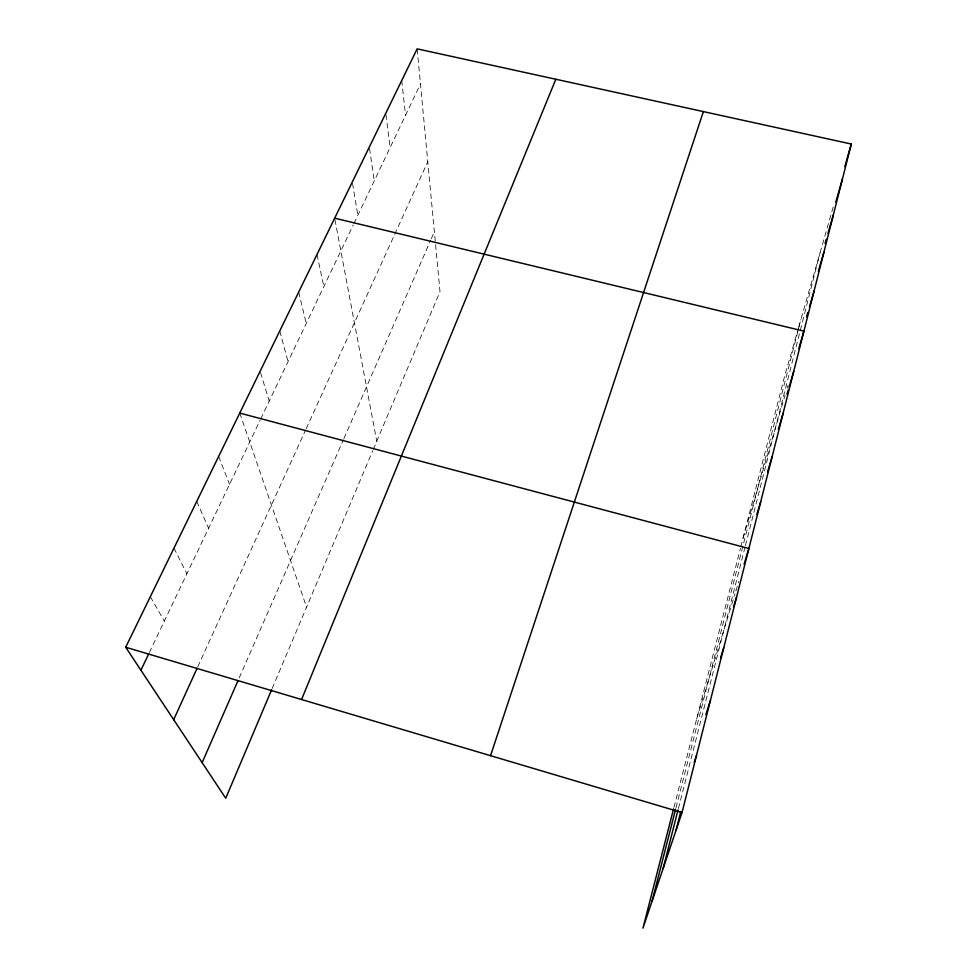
<?xml version="1.0" encoding="UTF-8"?>
<svg xmlns="http://www.w3.org/2000/svg" width="977" height="977" viewBox="0 0 977 977"><rect width="100%" height="100%" fill="white"/><g stroke="black" fill="none" stroke-linecap="round" stroke-linejoin="round"><path stroke-width="0.73" stroke-dasharray="4.88 3.66" d="M678.417 808.504L745.097 546.876M745.463 545.447L820.106 252.64M673.947 807.405L740.456 548.256M740.81 546.827L784.531 376.499L798.453 328.028M675.999 807.637L798.294 329.676M798.661 328.235L800.884 319.552M798.856 326.623L834.065 204.022M743.008 538.303L785.105 395.135M787.157 388.15L787.975 385.365M696.662 718.852L734.997 593.808M735.852 591.012L738.856 581.217M272.192 688.443L372.713 450.776M373.299 449.408L440.004 291.683L417.301 50.316M239.182 677.965L343.342 439.858M343.928 438.502L430.71 240.122M431.321 238.73L434.374 231.744M197.745 666.827L305.593 430.027M306.204 428.683L427.779 161.706M149.371 652.477L260.126 420.208M260.774 418.852L353.259 224.881M353.918 223.513L420.464 83.949M150.324 596.715L164.331 621.103M173.979 548.134L186.876 573.817M196.743 501.409L208.602 528.276M218.653 456.418L229.534 484.372M239.768 413.076L306.583 607.144M260.554 372.713L269.225 401.132M279.752 330.983L288.044 361.649M298.693 292.074L306.241 323.485M317 254.496L323.839 286.591M334.964 219.666L376.756 441.213M352.55 183.456L357.826 215.306M369.55 148.516L374.252 180.867M385.988 114.736L390.141 147.527M401.73 80.529L405.54 115.237"/><path stroke-width="1.47" d="M673.568 808.846L642.951 928.15L682.019 812.595L851.297 144.022L417.155 48.85L125.703 647.25L225.736 798.258L271.618 689.799M663.127 868.48L678.038 809.957M675.999 830.401L680.81 811.46M652.062 901.221L675.632 809.078M844.812 166.615L851.297 144.022M835.775 202.117L842.467 178.901M825.077 243.505L826.31 239.231M827.959 233.527L833.332 214.989M818.335 271.35L823.867 252.347M806.55 316.78L807.796 312.493M809.469 306.766L814.073 291.036M798.759 348.679L803.912 331.142L334.684 218.176M786.973 394.244L788.231 389.982M789.074 387.136L793.703 371.492M778.364 429.245L783.114 413.32M767.507 472.086L772.123 456.699M756.857 514.476L760.729 501.738M744.071 564.23L748.883 548.524L239.768 413.076M733.446 607.205L736.56 597.167M720.586 657.802L723.749 647.763M705.834 714.712L710.413 700.436M694.207 762.365L696.516 755.343M490.552 755.685L703.367 111.586M301.575 699.52L555.828 79.247M202.141 762.634L237.961 680.737M173.674 719.683L197.122 668.207M140.92 670.222L148.724 653.845M125.703 647.25L682.019 812.595"/></g></svg>
